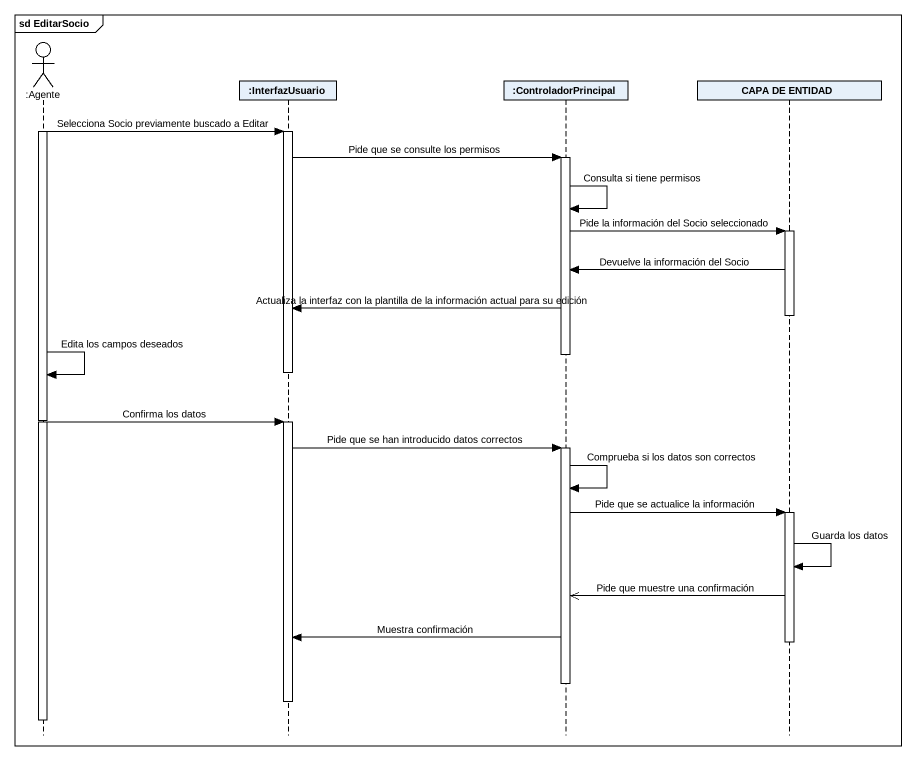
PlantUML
@startuml
mainframe sd EditarSocio
hide footbox
actor ":Agente" as Agente
participant ":InterfazUsuario" as InterfazUsuario
participant ":ControladorPrincipal" as ControladorPrincipal
participant "CAPA DE ENTIDAD" as CAPA_DE_ENTIDAD

activate Agente
Agente -> InterfazUsuario : Selecciona Socio previamente buscado a Editar
activate InterfazUsuario
InterfazUsuario -> ControladorPrincipal : Pide que se consulte los permisos
activate ControladorPrincipal
ControladorPrincipal -> ControladorPrincipal : Consulta si tiene permisos
ControladorPrincipal -> CAPA_DE_ENTIDAD : Pide la información del Socio seleccionado
activate CAPA_DE_ENTIDAD
CAPA_DE_ENTIDAD -> ControladorPrincipal : Devuelve la información del Socio
ControladorPrincipal -> InterfazUsuario : Actualiza la interfaz con la plantilla de la información actual para su edición
deactivate CAPA_DE_ENTIDAD
deactivate ControladorPrincipal
deactivate InterfazUsuario
Agente -> Agente : Edita los campos deseados
Agente -> InterfazUsuario : Confirma los datos
activate InterfazUsuario
InterfazUsuario -> ControladorPrincipal : Pide que se han introducido datos correctos
activate ControladorPrincipal
ControladorPrincipal -> ControladorPrincipal : Comprueba si los datos son correctos
ControladorPrincipal -> CAPA_DE_ENTIDAD : Pide que se actualice la información
activate CAPA_DE_ENTIDAD
CAPA_DE_ENTIDAD -> CAPA_DE_ENTIDAD : Guarda los datos
CAPA_DE_ENTIDAD ->> ControladorPrincipal : Pide que muestre una confirmación
ControladorPrincipal -> InterfazUsuario : Muestra confirmación
deactivate CAPA_DE_ENTIDAD
deactivate ControladorPrincipal
deactivate InterfazUsuario
deactivate Agente
@enduml
